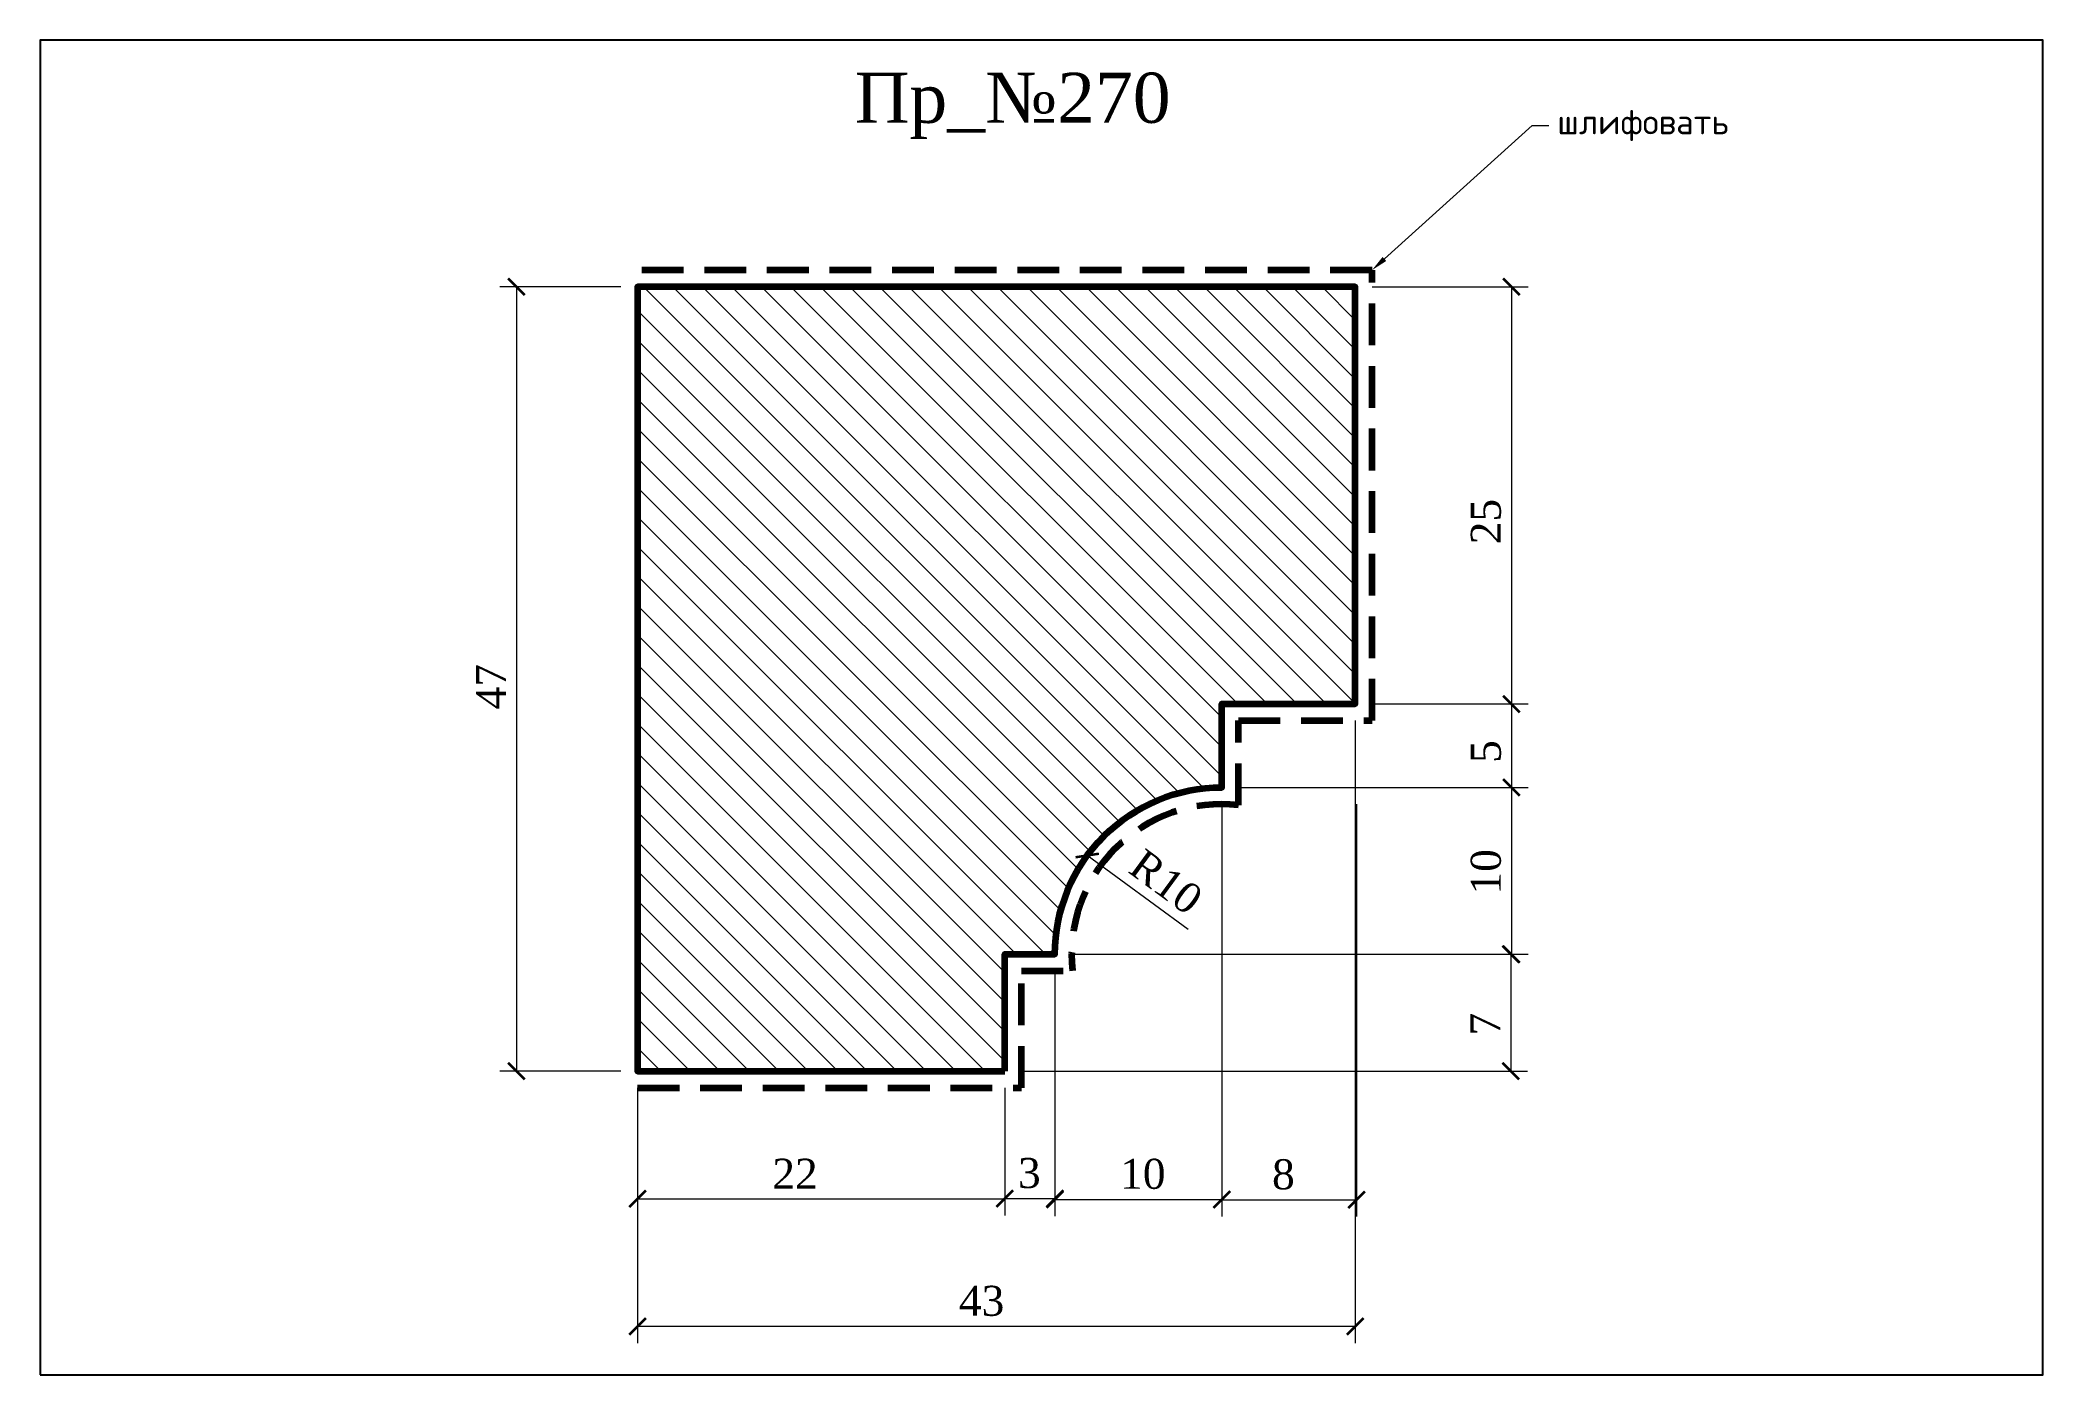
# Model space of a CAD drawing. Header units: millimetres. Extents: x 309751 to 309871, y -93994 to -93914.
import ezdxf
from ezdxf import colors
from ezdxf.entities.mleader import LeaderData, LeaderLine
from ezdxf.math import Vec2, Vec3

# ---------------------------------------------------------------- set-up
doc = ezdxf.new("R2010")
doc.units = ezdxf.units.MM
doc.header["$MEASUREMENT"] = 0
doc.linetypes.add('HIDDEN', pattern=[0.375, 0.25, -0.125])
doc.layers.add('Outside panel', color=7, linetype='Continuous', lineweight=18, true_color=0x7f5e57)
doc.layers.add('линия 50', color=1, linetype='Continuous', lineweight=140)
doc.layers.add('служебный слой РАЗМЕРЫ', color=7, linetype='Continuous', lineweight=9)
doc.layers.add('размеры в модели', color=7, linetype='Continuous')
doc.styles.add('ELECT', font='times.ttf')
doc.styles.get("Standard").update_dxf_attribs({"font": 'times.ttf'})
doc.styles.add('ЕСКД профили текст', font='isocpeur.ttf')
doc.dimstyles.new('M_1', dxfattribs={"dimtxt": 1.8, "dimasz": 1, "dimexe": 1, "dimexo": 1, "dimgap": 0.6, "dimtad": 1, "dimdec": 0, "dimdsep": 46, "dimtxsty": 'Standard', "dimblk": 'ARCHTICK', "dimcen": -5, "dimclrd": 7, "dimclre": 7, "dimclrt": 7, "dimadec": 0, "dimazin": 0, "dimtfac": 1, "dimtdec": 0, "dimtmove": 0, "dimatfit": 3, "dimfxl": 1, "dimtolj": 1, "dimtzin": 0, "dimlwd": 5, "dimlwe": 5, "dimarcsym": 0})

# ---------------------------------------------------------------- blocks, each defined once
blk = doc.blocks.new('_ArchTick')
at = {"color": 0, "linetype": 'ByBlock', "const_width": 0.15}
blk.add_lwpolyline([(-0.5, -0.5), (0.5, 0.5)], dxfattribs=at)
blk = doc.blocks.new('*D12')
at = {"layer": 'Defpoints', "color": 0, "ltscale": 1000, "transparency": 16777216}
for p in [(309822.01, -93958.33), (309830.09, -93958.33), (309830.09, -93983.04)]:
    blk.add_point(p, dxfattribs=at)
at = {"layer": 'размеры в модели', "color": 7, "lineweight": 5, "ltscale": 1000, "transparency": 16777216}
for p, q in [((309822.01, -93959.33), (309822.01, -93984.04)), ((309830.09, -93959.33), (309830.09, -93984.04)), ((309822.01, -93983.04), (309830.09, -93983.04))]:
    blk.add_line(p, q, dxfattribs=at)
at = {"layer": 'размеры в модели', "color": 7, "lineweight": 5, "ltscale": 1000, "transparency": 16777216, "rotation": 180}
blk.add_blockref('_ArchTick', (309822.01, -93983.04), dxfattribs=at)
at = {"layer": 'размеры в модели', "color": 7, "lineweight": 5, "ltscale": 1000, "transparency": 16777216}
blk.add_blockref('_ArchTick', (309830.09, -93983.04), dxfattribs=at)
at = {"layer": 'размеры в модели', "color": 7, "ltscale": 1000, "transparency": 16777216, "insert": (309825.7, -93981.53), "char_height": 1.8, "attachment_point": 5}
blk.add_mtext('\\A1;8', dxfattribs=at)
blk = doc.blocks.new('*D11')
at = {"layer": 'Defpoints', "color": 0, "ltscale": 1000, "transparency": 16777216}
for p in [(309822.01, -93958.33), (309812.01, -93968.33), (309822.01, -93983.02)]:
    blk.add_point(p, dxfattribs=at)
at = {"layer": 'размеры в модели', "color": 7, "lineweight": 5, "ltscale": 1000, "transparency": 16777216}
for p, q in [((309822.01, -93959.33), (309822.01, -93984.02)), ((309812.01, -93969.33), (309812.01, -93984.02)), ((309812.01, -93983.02), (309822.01, -93983.02))]:
    blk.add_line(p, q, dxfattribs=at)
at = {"layer": 'размеры в модели', "color": 7, "lineweight": 5, "ltscale": 1000, "transparency": 16777216, "rotation": 180}
blk.add_blockref('_ArchTick', (309812.01, -93983.02), dxfattribs=at)
at = {"layer": 'размеры в модели', "color": 7, "lineweight": 5, "ltscale": 1000, "transparency": 16777216}
blk.add_blockref('_ArchTick', (309822.01, -93983.02), dxfattribs=at)
at = {"layer": 'размеры в модели', "color": 7, "ltscale": 1000, "transparency": 16777216, "insert": (309817.28, -93981.5), "char_height": 1.8, "attachment_point": 5}
blk.add_mtext('\\A1;10', dxfattribs=at)
blk = doc.blocks.new('*D10')
at = {"layer": 'Defpoints', "color": 0, "ltscale": 1000, "transparency": 16777216}
for p in [(309812.01, -93968.33), (309809.01, -93975.33), (309812.01, -93982.97)]:
    blk.add_point(p, dxfattribs=at)
at = {"layer": 'размеры в модели', "color": 7, "lineweight": 5, "ltscale": 1000, "transparency": 16777216}
for p, q in [((309812.01, -93969.33), (309812.01, -93983.97)), ((309809.01, -93976.33), (309809.01, -93983.97)), ((309809.01, -93982.97), (309812.01, -93982.97))]:
    blk.add_line(p, q, dxfattribs=at)
at = {"layer": 'размеры в модели', "color": 7, "lineweight": 5, "ltscale": 1000, "transparency": 16777216, "rotation": 180}
blk.add_blockref('_ArchTick', (309809.01, -93982.97), dxfattribs=at)
at = {"layer": 'размеры в модели', "color": 7, "lineweight": 5, "ltscale": 1000, "transparency": 16777216}
blk.add_blockref('_ArchTick', (309812.01, -93982.97), dxfattribs=at)
at = {"layer": 'размеры в модели', "color": 7, "ltscale": 1000, "transparency": 16777216, "insert": (309810.48, -93981.45), "char_height": 1.8, "attachment_point": 5}
blk.add_mtext('\\A1;3', dxfattribs=at)
blk = doc.blocks.new('*D9')
at = {"layer": 'Defpoints', "color": 0, "ltscale": 1000, "transparency": 16777216}
for p in [(309787.01, -93975.33), (309809.01, -93975.33), (309809.01, -93982.98)]:
    blk.add_point(p, dxfattribs=at)
at = {"layer": 'размеры в модели', "color": 7, "lineweight": 5, "ltscale": 1000, "transparency": 16777216}
for p, q in [((309787.01, -93976.33), (309787.01, -93983.98)), ((309809.01, -93976.33), (309809.01, -93983.98)), ((309787.01, -93982.98), (309809.01, -93982.98))]:
    blk.add_line(p, q, dxfattribs=at)
at = {"layer": 'размеры в модели', "color": 7, "lineweight": 5, "ltscale": 1000, "transparency": 16777216, "rotation": 180}
blk.add_blockref('_ArchTick', (309787.01, -93982.98), dxfattribs=at)
at = {"layer": 'размеры в модели', "color": 7, "lineweight": 5, "ltscale": 1000, "transparency": 16777216}
blk.add_blockref('_ArchTick', (309809.01, -93982.98), dxfattribs=at)
at = {"layer": 'размеры в модели', "color": 7, "ltscale": 1000, "transparency": 16777216, "insert": (309796.44, -93981.48), "char_height": 1.8, "attachment_point": 5}
blk.add_mtext('\\A1;22', dxfattribs=at)
blk = doc.blocks.new('*D8')
at = {"layer": 'Defpoints', "color": 0, "ltscale": 1000, "transparency": 16777216}
for p in [(309812.01, -93968.33), (309809.01, -93975.33), (309839.32, -93975.33)]:
    blk.add_point(p, dxfattribs=at)
at = {"layer": 'размеры в модели', "color": 7, "lineweight": 5, "ltscale": 1000, "transparency": 16777216}
for p, q in [((309813.01, -93968.33), (309840.32, -93968.33)), ((309839.32, -93968.33), (309839.32, -93975.33)), ((309810.01, -93975.33), (309840.32, -93975.33))]:
    blk.add_line(p, q, dxfattribs=at)
for p, rotation in [((309839.32, -93968.33), 90), ((309839.32, -93975.33), 270)]:
    blk.add_blockref('_ArchTick', p, dxfattribs=dict(at, rotation=rotation))
at = {"layer": 'размеры в модели', "color": 7, "ltscale": 1000, "transparency": 16777216, "insert": (309837.8, -93972.52), "char_height": 1.8, "attachment_point": 5, "rotation": 90}
blk.add_mtext('\\A1;7', dxfattribs=at)
blk = doc.blocks.new('*D7')
at = {"layer": 'Defpoints', "color": 0, "ltscale": 1000, "transparency": 16777216}
for p in [(309822.01, -93958.33), (309812.01, -93968.33), (309839.36, -93968.33)]:
    blk.add_point(p, dxfattribs=at)
at = {"layer": 'размеры в модели', "color": 7, "lineweight": 5, "ltscale": 1000, "transparency": 16777216}
for p, q in [((309823.01, -93958.33), (309840.36, -93958.33)), ((309839.36, -93958.33), (309839.36, -93968.33)), ((309813.01, -93968.33), (309840.36, -93968.33))]:
    blk.add_line(p, q, dxfattribs=at)
for p, rotation in [((309839.36, -93958.33), 90), ((309839.36, -93968.33), 270)]:
    blk.add_blockref('_ArchTick', p, dxfattribs=dict(at, rotation=rotation))
at = {"layer": 'размеры в модели', "color": 7, "ltscale": 1000, "transparency": 16777216, "insert": (309837.84, -93963.39), "char_height": 1.8, "attachment_point": 5, "rotation": 90}
blk.add_mtext('\\A1;10', dxfattribs=at)
blk = doc.blocks.new('*D6')
at = {"layer": 'Defpoints', "color": 0, "ltscale": 1000, "transparency": 16777216}
for p in [(309830.01, -93953.33), (309822.01, -93958.33), (309839.36, -93958.33)]:
    blk.add_point(p, dxfattribs=at)
at = {"layer": 'размеры в модели', "color": 7, "lineweight": 5, "ltscale": 1000, "transparency": 16777216}
for p, q in [((309831.01, -93953.33), (309840.36, -93953.33)), ((309839.36, -93953.33), (309839.36, -93958.33)), ((309823.01, -93958.33), (309840.36, -93958.33))]:
    blk.add_line(p, q, dxfattribs=at)
for p, rotation in [((309839.36, -93953.33), 90), ((309839.36, -93958.33), 270)]:
    blk.add_blockref('_ArchTick', p, dxfattribs=dict(at, rotation=rotation))
at = {"layer": 'размеры в модели', "color": 7, "ltscale": 1000, "transparency": 16777216, "insert": (309837.84, -93956.18), "char_height": 1.8, "attachment_point": 5, "rotation": 90}
blk.add_mtext('\\A1;5', dxfattribs=at)
blk = doc.blocks.new('*D5')
at = {"layer": 'Defpoints', "color": 0, "ltscale": 1000, "transparency": 16777216}
for p in [(309787.01, -93928.33), (309779.75, -93975.33), (309787.01, -93975.33)]:
    blk.add_point(p, dxfattribs=at)
at = {"layer": 'размеры в модели', "color": 7, "lineweight": 5, "ltscale": 1000, "transparency": 16777216}
for p, q in [((309786.01, -93928.33), (309778.75, -93928.33)), ((309779.75, -93928.33), (309779.75, -93975.33)), ((309786.01, -93975.33), (309778.75, -93975.33))]:
    blk.add_line(p, q, dxfattribs=at)
for p, rotation in [((309779.75, -93928.33), 90), ((309779.75, -93975.33), 270)]:
    blk.add_blockref('_ArchTick', p, dxfattribs=dict(at, rotation=rotation))
at = {"layer": 'размеры в модели', "color": 7, "ltscale": 1000, "transparency": 16777216, "insert": (309778.23, -93952.3), "char_height": 1.8, "attachment_point": 5, "rotation": 90}
blk.add_mtext('\\A1;47', dxfattribs=at)
blk = doc.blocks.new('*D4')
at = {"layer": 'Defpoints', "color": 0, "ltscale": 1000, "transparency": 16777216}
for p in [(309813.95, -93962.41), (309822.01, -93968.33)]:
    blk.add_point(p, dxfattribs=at)
at = {"layer": 'размеры в модели', "color": 7, "lineweight": 5, "ltscale": 1000, "transparency": 16777216}
blk.add_line((309819.99, -93966.85), (309813.95, -93962.41), dxfattribs=at)
at = {"layer": 'размеры в модели', "color": 7, "lineweight": 5, "ltscale": 1000, "transparency": 16777216, "rotation": 143.6982221823792}
blk.add_blockref('_ArchTick', (309813.95, -93962.41), dxfattribs=at)
at = {"layer": 'размеры в модели', "color": 7, "ltscale": 1000, "transparency": 16777216, "insert": (309818.67, -93964), "char_height": 1.8, "attachment_point": 5, "rotation": 323.6982}
blk.add_mtext('\\A1;R10', dxfattribs=at)
blk = doc.blocks.new('*D2')
at = {"layer": 'Defpoints', "color": 0, "ltscale": 1000, "transparency": 16777216}
for p in [(309830.01, -93953.33), (309787.01, -93975.33), (309787.01, -93990.63)]:
    blk.add_point(p, dxfattribs=at)
at = {"layer": 'размеры в модели', "color": 7, "lineweight": 5, "ltscale": 1000, "transparency": 16777216}
for p, q in [((309830.01, -93954.33), (309830.01, -93991.63)), ((309787.01, -93976.33), (309787.01, -93991.63)), ((309830.01, -93990.63), (309787.01, -93990.63))]:
    blk.add_line(p, q, dxfattribs=at)
at = {"layer": 'размеры в модели', "color": 7, "lineweight": 5, "ltscale": 1000, "transparency": 16777216, "rotation": 180}
blk.add_blockref('_ArchTick', (309787.01, -93990.63), dxfattribs=at)
at = {"layer": 'размеры в модели', "color": 7, "lineweight": 5, "ltscale": 1000, "transparency": 16777216}
blk.add_blockref('_ArchTick', (309830.01, -93990.63), dxfattribs=at)
at = {"layer": 'размеры в модели', "color": 7, "ltscale": 1000, "transparency": 16777216, "insert": (309807.62, -93989.11), "char_height": 1.8, "attachment_point": 5}
blk.add_mtext('\\A1;43', dxfattribs=at)
blk = doc.blocks.new('*D3')
at = {"layer": 'Defpoints', "color": 0, "ltscale": 1000, "transparency": 16777216}
for p in [(309830.01, -93928.33), (309830.01, -93953.33), (309839.36, -93953.33)]:
    blk.add_point(p, dxfattribs=at)
at = {"layer": 'размеры в модели', "color": 7, "lineweight": 5, "ltscale": 1000, "transparency": 16777216}
for p, q in [((309831.01, -93928.33), (309840.36, -93928.33)), ((309839.36, -93928.33), (309839.36, -93953.33)), ((309831.01, -93953.33), (309840.36, -93953.33))]:
    blk.add_line(p, q, dxfattribs=at)
for p, rotation in [((309839.36, -93928.33), 90), ((309839.36, -93953.33), 270)]:
    blk.add_blockref('_ArchTick', p, dxfattribs=dict(at, rotation=rotation))
at = {"layer": 'размеры в модели', "color": 7, "ltscale": 1000, "transparency": 16777216, "insert": (309837.84, -93942.4), "char_height": 1.8, "attachment_point": 5, "rotation": 90}
blk.add_mtext('\\A1;25', dxfattribs=at)

msp = doc.modelspace()

# ---------------------------------------------------------------- hatches: boundary and pattern name
at = {"layer": 'Outside panel', "ltscale": 1000}
h = msp.add_hatch(dxfattribs=at)
h.set_pattern_fill('ANSI31', color=256, scale=10, angle=90)
h.set_pattern_definition([(135, (-1775.6937, -3314.9362), (-0.8838834765, -0.8838834765), [])])
h.paths.add_polyline_path([(309787.01, -93928.33), (309830.01, -93928.33), (309830.01, -93953.33), (309822.01, -93953.33), (309822.01, -93958.33, 0.414214), (309812.01, -93968.33), (309809.01, -93968.33), (309809.01, -93975.33), (309787.01, -93975.33)])

# ---------------------------------------------------------------- linework, layer by layer
at = {"color": 6, "ltscale": 1000}
msp.add_lwpolyline([(309751.21, -93993.54), (309871.21, -93993.54), (309871.21, -93913.54), (309751.21, -93913.54)], close=True, dxfattribs=at)
at = {"layer": 'линия 50', "color": 1, "linetype": 'HIDDEN', "ltscale": 10, "true_color": 0xff0909}
msp.add_lwpolyline([(309787.01, -93976.33), (309810.01, -93976.33), (309810.01, -93969.33), (309813.07, -93969.33, -0.481046), (309823.01, -93959.39), (309823.01, -93954.33), (309831.01, -93954.33), (309831.01, -93927.33), (309787.01, -93927.33)], format="xyb", dxfattribs=at)
at = {"layer": 'линия 50', "color": 7}
msp.add_lwpolyline([(309809.01, -93975.33), (309809.01, -93968.33), (309812.01, -93968.33, -0.414214), (309822.01, -93958.33), (309822.01, -93953.33), (309830.01, -93953.33), (309830.01, -93928.33), (309787.01, -93928.33), (309787.01, -93975.33)], format="xyb", close=True, dxfattribs=at)

# ---------------------------------------------------------------- texts
at = {"color": 7, "ltscale": 1000, "style": 'ELECT'}
msp.add_text('Пр_№270', height=3, dxfattribs=at).set_placement((309800.02, -93918.5))

# ---------------------------------------------------------------- dimensions: what is measured, and where the dimension line sits
at = {"layer": 'размеры в модели', "color": 5, "ltscale": 1000}
for base, p1, p2, angle, picture, middle in [((309779.75, -93975.33), (309787.01, -93928.33), (309787.01, -93975.33), 90, '*D5', (309779.75, -93952.3)), ((309839.36, -93953.33), (309830.01, -93928.33), (309830.01, -93953.33), 90, '*D3', (309839.36, -93942.4)), ((309839.36, -93958.33), (309830.01, -93953.33), (309822.01, -93958.33), 90, '*D6', (309839.36, -93956.18)), ((309787.01, -93990.63), (309830.01, -93953.33), (309787.01, -93975.33), 180, '*D2', (309807.62, -93990.63)), ((309839.36, -93968.33), (309822.01, -93958.33), (309812.01, -93968.33), 90, '*D7', (309839.36, -93963.39)), ((309839.32, -93975.33), (309812.01, -93968.33), (309809.01, -93975.33), 90, '*D8', (309839.32, -93972.52))]:
    dim = msp.add_linear_dim(base=base, p1=p1, p2=p2, angle=angle, dimstyle='M_1', dxfattribs=at)
    dim.commit()
    dim.dimension.update_dxf_attribs({"geometry": picture, "text_midpoint": middle, "dimtype": 128})
for base, p1, p2, picture, middle in [((309822.01, -93983.02), (309812.01, -93968.33), (309822.01, -93958.33), '*D11', (309817.28, -93983.02)), ((309830.09, -93983.04), (309822.01, -93958.33), (309830.09, -93958.33), '*D12', (309825.7, -93983.04)), ((309812.01, -93982.97), (309809.01, -93975.33), (309812.01, -93968.33), '*D10', (309810.48, -93982.97)), ((309809.01, -93982.98), (309787.01, -93975.33), (309809.01, -93975.33), '*D9', (309796.44, -93982.98))]:
    dim = msp.add_linear_dim(base=base, p1=p1, p2=p2, dimstyle='M_1', dxfattribs=at)
    dim.commit()
    dim.dimension.update_dxf_attribs({"geometry": picture, "text_midpoint": middle, "dimtype": 128})
dim = msp.add_radius_dim(center=(309822.01, -93968.33), mpoint=(309813.95, -93962.41), dimstyle='M_1', dxfattribs=at)
dim.commit()
dim.dimension.update_dxf_attribs({"geometry": '*D4', "text_midpoint": (309817.78, -93965.22), "dimtype": 132})

# ---------------------------------------------------------------- leaders
at = {"layer": 'служебный слой РАЗМЕРЫ'}
ml = msp.add_multileader_mtext('Standard', dxfattribs=at)
ml.set_content('\\A1;шлифовать', color=256, style='ЕСКД профили текст')
ml.set_leader_properties(color=256, linetype='ByLayer', lineweight=-1)
ml.build(insert=Vec2(0, 0))
ml.multileader.update_dxf_attribs({"dogleg_length": 1, "arrow_head_size": 1})
ctx = ml.context
ctx.base_point, ctx.char_height, ctx.arrow_head_size, ctx.landing_gap_size, ctx.plane_origin = Vec3(309841.61, -93918.67), 1.5, 1, 0.5, Vec3(309855.09, -93892.5)
notes = []
notes.append((ctx, [(1, (1, 1, 0), (309840.61, -93918.67), (1, 0), 1, [(0, [(309831.01, -93927.33)], 0, [])])]))
ctx.mtext.insert, ctx.mtext.flow_direction = Vec3(309842.11, -93917.69), 5
for ctx, leaders in notes:
    for number, flags, end, landing, length, lines in leaders:
        leader = LeaderData()
        leader.index, (leader.has_last_leader_line, leader.has_dogleg_vector, leader.attachment_direction) = number, flags
        leader.last_leader_point, leader.dogleg_vector, leader.dogleg_length = Vec3(end), Vec3(landing), length
        for number, points, colour, breaks in lines:
            line = LeaderLine()
            line.index, line.vertices, line.color, line.breaks = number, Vec3.list(points), colors.encode_raw_color(colour), breaks
            leader.lines.append(line)
        ctx.leaders.append(leader)

doc.saveas('drawing.dxf')
